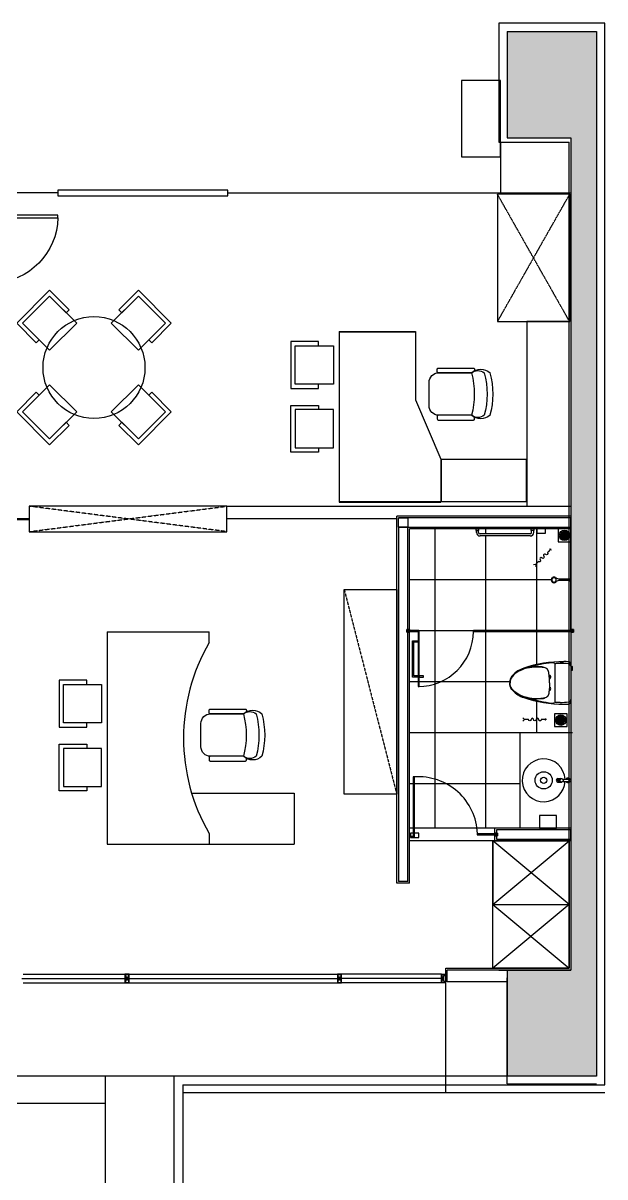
# Model space of a CAD drawing. Header units: millimetres. Extents: x 489570 to 664474, y -400689 to -233120.
# Drawn here: x 657624 to 664474, y -386557 to -372971 of the extents above; entities that cross this region are included whole.
import ezdxf
from ezdxf.lldxf.tags import DXFTag

# ---------------------------------------------------------------- set-up
doc = ezdxf.new("R2010")
doc.units = ezdxf.units.MM
doc.header["$LTSCALE"] = 10
doc.header["$MEASUREMENT"] = 0
doc.linetypes.add('HIDDEN', pattern=[0.375, 0.25, -0.125])
for name, color, linetype in [('03AFP', 2, 'Continuous'), ('06ADS', 6, 'Continuous'), ('07APP', 7, 'Continuous'), ('XREF BB LVL 3$0$X-WTC3-Level 3 segmented$0$ARCH', 7, 'Continuous'), ('XREF BB LVL 3$0$X-WTC3-Level 3 segmented$0$COL', 7, 'Continuous'), ('XREF BB LVL 3$0$X-WTC3-Level 3 segmented$0$DMS', 7, 'Continuous'), ('XREF BB LVL 3$0$X-WTC3-Level 3 segmented$0$DOOR', 2, 'Continuous'), ('XREF BB LVL 3$0$X-WTC3-Level 3 segmented$0$HAT', 251, 'Continuous'), ('XREF BB LVL 3$0$X-WTC3-Level 3 segmented$0$KACA', 7, 'Continuous'), ('XREF BB LVL 3$0$X-WTC3-Level 3 segmented$0$WAL', 7, 'Continuous'), ('XREF WTC3 FPPP MAY09 1$0$X-WTC3-Level 3 segmented$0$COL', 7, 'Continuous'), ('XREF WTC3 FPPP MAY09 1$0$X-WTC3-Level 3 segmented$0$GLAS', 2, 'Continuous'), ('XREF WTC3 FPPP MAY09 1$0$X-WTC3-Level 3 segmented$0$PAR-FUL', 2, 'Continuous'), ('XREF WTC3 FPPP MAY09 1$0$X-WTC3-Level 3 segmented$0$SAN', 8, 'Continuous'), ('XREF WTC3 FPPP MAY09 1$0$X-WTC3-Level 3 segmented$0$TILE', 8, 'Continuous'), ('XREF WTC3 FPPP MAY09 1$0$X-WTC3-Level 3 segmented$0$WAL', 7, 'Continuous')]:
    doc.layers.add(name, color=color, linetype=linetype)
doc.layers.add('XREF WTC3 FPPP MAY09 1$0$X-WTC3-Level 3 segmented$0$FITTING', color=7, linetype='Continuous', lineweight=15)
tags = doc.linetypes.add('XREF WTC3 FPPP MAY09 1$0$X-WTC3-Level 3 segmented$0$HIDDEN', pattern=[0.375, 0.25, -0.125]).pattern_tags.tags
tags[6:7] = [DXFTag(74, 4), DXFTag(75, 0), DXFTag(340, '0'), DXFTag(46, 1.0), DXFTag(50, 0.0), DXFTag(44, 0.0), DXFTag(45, 0.0)]
tags[4:5] = [DXFTag(74, 4), DXFTag(75, 0), DXFTag(340, '0'), DXFTag(46, 1.0), DXFTag(50, 0.0), DXFTag(44, 0.0), DXFTag(45, 0.0)]

# ---------------------------------------------------------------- blocks, each defined once
blk = doc.blocks.new('XREF WTC3 FPPP MAY09 1$0$X-WTC3-Level 3 segmented$0$AI9-BLK2')
at = {"layer": 'XREF WTC3 FPPP MAY09 1$0$X-WTC3-Level 3 segmented$0$FITTING', "color": 7}
blk.add_circle((0, 0), 0.0353, dxfattribs=at)
blk = doc.blocks.new('XREF WTC3 FPPP MAY09 1$0$X-WTC3-Level 3 segmented$0$AI9-BLK1')
at = {"layer": 'XREF WTC3 FPPP MAY09 1$0$X-WTC3-Level 3 segmented$0$FITTING', "color": 7}
blk.add_circle((0, 0), 0.0353, dxfattribs=at)
blk = doc.blocks.new('XREF WTC3 FPPP MAY09 1$0$X-WTC3-Level 3 segmented$0$T.ATAS')
for p, q in [((-191, -219), (-191, 219)), ((-65, 230), (-18, 230)), ((73, 137), (74, 138)), ((73, 136), (73, 137)), ((73, 135), (73, 136)), ((74, 140), (75, 141)), ((74, 139), (74, 140)), ((74, 138), (74, 139)), ((74, 138), (74, 138)), ((75, 142), (76, 143)), ((75, 141), (75, 142)), ((75, 142), (75, 142)), ((76, 145), (77, 146)), ((76, 144), (76, 145)), ((76, 143), (76, 144)), ((77, 147), (78, 148)), ((77, 146), (77, 147)), ((77, 147), (77, 147)), ((78, 149), (79, 150)), ((78, 148), (78, 149)), ((79, 151), (80, 152)), ((79, 150), (79, 151)), ((80, 153), (81, 154)), ((80, 152), (80, 153)), ((81, 154), (82, 155)), ((82, 156), (83, 157)), ((82, 155), (82, 156)), ((83, 157), (84, 158)), ((84, 158), (85, 159)), ((85, 159), (86, 160)), ((85, 159), (85, 159)), ((86, 160), (87, 161)), ((87, 161), (88, 162)), ((88, 162), (89, 163)), ((89, 163), (90, 164)), ((90, 164), (91, 165)), ((91, 165), (92, 166)), ((92, 166), (93, 166)), ((93, 166), (94, 167)), ((94, 167), (95, 168)), ((95, 168), (96, 169)), ((96, 169), (97, 170)), ((97, 170), (99, 171)), ((99, 171), (100, 171)), ((100, 171), (102, 172)), ((102, 173), (115, 178)), ((102, 172), (102, 173)), ((111, 176), (113, 178)), ((113, 178), (123, 183)), ((115, 178), (130, 181)), ((123, 183), (134, 186)), ((130, 181), (146, 183)), ((134, 186), (146, 188)), ((146, 188), (158, 189)), ((146, 183), (163, 185)), ((158, 189), (207, 191)), ((163, 185), (181, 186)), ((181, 186), (201, 187)), ((201, 187), (222, 187)), ((207, 191), (252, 190)), ((222, 187), (244, 186)), ((244, 186), (269, 183)), ((252, 190), (292, 184)), ((269, 183), (296, 179)), ((292, 184), (329, 176)), ((296, 179), (325, 173)), ((325, 173), (358, 164)), ((329, 176), (363, 167)), ((358, 164), (392, 151)), ((363, 167), (393, 155)), ((392, 151), (422, 137)), ((393, 155), (421, 143)), ((421, 143), (446, 129)), ((422, 137), (447, 122)), ((60, 0), (61, 24)), ((60, 0), (61, -24)), ((61, 24), (62, 51)), ((62, 51), (65, 80)), ((65, 83), (65, 84)), ((65, 84), (65, 84)), ((65, 82), (65, 83)), ((65, 80), (65, 82)), ((66, 89), (67, 96)), ((66, 85), (66, 89)), ((67, 96), (68, 101)), ((68, 106), (69, 110)), ((68, 101), (68, 106)), ((69, 114), (70, 118)), ((69, 110), (69, 114)), ((70, 123), (71, 124)), ((70, 121), (70, 123)), ((70, 120), (70, 121)), ((70, 118), (70, 120)), ((71, 129), (72, 130)), ((71, 128), (71, 129)), ((71, 129), (71, 129)), ((71, 127), (71, 128)), ((71, 126), (71, 127)), ((71, 125), (71, 126)), ((71, 124), (71, 125)), ((71, 124), (71, 124)), ((72, 133), (73, 134)), ((72, 132), (72, 133)), ((72, 133), (72, 133)), ((72, 131), (72, 132)), ((72, 130), (72, 131)), ((72, 131), (72, 131)), ((72, 130), (72, 130)), ((73, 134), (73, 135)), ((73, 135), (73, 135)), ((446, 129), (468, 113)), ((447, 122), (469, 106)), ((468, 113), (487, 97)), ((469, 106), (487, 90)), ((487, 97), (503, 79)), ((487, 90), (502, 73)), ((502, 73), (513, 55)), ((503, 79), (516, 59)), ((513, 55), (520, 37)), ((516, 59), (524, 39)), ((520, 37), (525, 19)), ((524, 39), (529, 19)), ((525, 19), (526, 0)), ((525, -19), (526, 0)), ((529, 19), (530, 0)), ((529, -19), (530, 0)), ((61, -24), (62, -51)), ((62, -51), (65, -80)), ((65, -80), (65, -82)), ((65, -82), (65, -83)), ((65, -83), (65, -84)), ((65, -84), (65, -84)), ((66, -85), (66, -89)), ((66, -89), (67, -96)), ((67, -96), (68, -101)), ((68, -101), (68, -106)), ((68, -106), (69, -110)), ((69, -110), (69, -114)), ((69, -114), (70, -118)), ((70, -118), (70, -120)), ((70, -120), (70, -121)), ((70, -121), (70, -123)), ((70, -123), (71, -124)), ((71, -124), (71, -125)), ((71, -124), (71, -124)), ((71, -125), (71, -126)), ((71, -126), (71, -127)), ((71, -127), (71, -128)), ((71, -128), (71, -129)), ((71, -129), (71, -129)), ((71, -129), (72, -130)), ((72, -130), (72, -130)), ((72, -130), (72, -131)), ((72, -131), (72, -131)), ((72, -131), (72, -132)), ((72, -132), (72, -133)), ((72, -133), (72, -133)), ((72, -133), (73, -134)), ((73, -134), (73, -135)), ((73, -135), (73, -135)), ((73, -135), (73, -136)), ((421, -143), (446, -129)), ((422, -137), (447, -122)), ((446, -129), (468, -113)), ((447, -122), (469, -106)), ((468, -113), (487, -97)), ((469, -106), (487, -90)), ((487, -90), (502, -73)), ((487, -97), (503, -79)), ((502, -73), (513, -55)), ((503, -79), (516, -59)), ((513, -55), (520, -37)), ((516, -59), (524, -39)), ((520, -37), (525, -19)), ((524, -39), (529, -19)), ((-211, -148), (-209, -148)), ((-211, -149), (-211, -191)), ((-211, -149), (-211, -190)), ((-211, -192), (-209, -192)), ((-200, -157), (-200, -183)), ((-200, -160), (-191, -160)), ((-200, -180), (-191, -180)), ((-81, -232), (-103, -232)), ((-81, -235), (-100, -235)), ((-81, -232), (-59, -232)), ((-81, -235), (-62, -235)), ((-65, -230), (-18, -230)), ((73, -136), (73, -137)), ((73, -137), (74, -138)), ((74, -138), (74, -138)), ((74, -138), (74, -139)), ((74, -139), (74, -140)), ((74, -140), (75, -141)), ((75, -141), (75, -142)), ((75, -142), (75, -142)), ((75, -142), (76, -143)), ((76, -143), (76, -144)), ((76, -144), (76, -145)), ((76, -145), (77, -146)), ((77, -146), (77, -147)), ((77, -147), (77, -147)), ((77, -147), (78, -148)), ((78, -148), (78, -149)), ((78, -149), (79, -150)), ((79, -150), (79, -151)), ((79, -151), (80, -152)), ((80, -152), (80, -153)), ((80, -153), (81, -154)), ((81, -154), (82, -155)), ((82, -155), (82, -156)), ((82, -156), (83, -157)), ((83, -157), (84, -158)), ((84, -158), (85, -159)), ((85, -159), (86, -160)), ((85, -159), (85, -159)), ((86, -160), (87, -161)), ((87, -161), (88, -162)), ((88, -162), (89, -163)), ((89, -163), (90, -164)), ((90, -164), (91, -165)), ((91, -165), (92, -166)), ((92, -166), (93, -166)), ((93, -166), (94, -167)), ((94, -167), (95, -168)), ((95, -168), (96, -169)), ((96, -169), (97, -170)), ((97, -170), (99, -171)), ((99, -171), (100, -171)), ((100, -171), (102, -172)), ((102, -172), (102, -173)), ((102, -173), (115, -178)), ((111, -176), (113, -178)), ((113, -178), (123, -183)), ((115, -178), (130, -181)), ((123, -183), (134, -186)), ((130, -181), (146, -183)), ((134, -186), (146, -188)), ((146, -183), (163, -185)), ((146, -188), (158, -189)), ((158, -189), (207, -192)), ((163, -185), (181, -186)), ((181, -186), (201, -187)), ((201, -187), (222, -187)), ((207, -192), (252, -190)), ((222, -187), (244, -186)), ((244, -186), (269, -183)), ((252, -190), (292, -184)), ((269, -183), (296, -179)), ((292, -184), (329, -176)), ((296, -179), (325, -173)), ((325, -173), (358, -164)), ((329, -176), (363, -167)), ((358, -164), (392, -151)), ((363, -167), (393, -155)), ((392, -151), (422, -137)), ((393, -155), (421, -143))]:
    blk.add_line(p, q)
for points in [[(-163, 249), (-179, 248), (-191, 234), (-191, 219)], [(-164, 225), (-179, 224), (-191, 211), (-191, 195)], [(-65, 230), (-98, 230), (-131, 228), (-164, 225)], [(-108, 250), (-126, 250), (-144, 250), (-163, 249)], [(363, 174), (211, 224), (52, 250), (-108, 250)], [(-2, 214), (-2, 223), (-10, 230), (-18, 230)], [(30, 238), (18, 239), (7, 236), (-3, 230)], [(0, 0), (0, 71), (-1, 143), (-2, 214)], [(301, 182), (213, 210), (122, 228), (30, 238)], [(494, 89), (458, 128), (413, 158), (363, 174)], [(-2, -214), (-1, -143), (0, -71), (0, 0)], [(66, 92), (55, 91), (46, 82), (46, 70)], [(46, 70), (46, 60), (53, 52), (62, 49)], [(494, -89), (541, -39), (541, 39), (494, 89)], [(363, -174), (413, -158), (458, -128), (494, -89)], [(-200, -157), (-200, -152), (-204, -148), (-209, -148)], [(-209, -192), (-204, -192), (-200, -188), (-200, -183)], [(-191, -195), (-191, -211), (-179, -224), (-164, -225)], [(-191, -219), (-191, -234), (-179, -248), (-163, -249)], [(-164, -225), (-131, -228), (-98, -230), (-65, -230)], [(-163, -249), (-144, -250), (-126, -250), (-108, -250)], [(-108, -250), (52, -250), (211, -224), (363, -174)], [(-103, -232), (-103, -234), (-102, -235), (-100, -235)], [(-101, -235), (-88, -239), (-74, -239), (-61, -235)], [(-62, -235), (-60, -235), (-59, -234), (-59, -232)], [(-18, -230), (-10, -230), (-2, -223), (-2, -214)], [(-3, -230), (7, -236), (18, -239), (30, -238)], [(30, -238), (122, -228), (213, -210), (301, -182)]]:
    blk.add_open_spline(points, degree=3)
for points in [[(65, 75), (62, 78), (57, 78), (54, 76), (53, 74), (52, 72), (52, 70)], [(52, 70), (52, 66), (55, 63), (59, 63), (61, 63), (62, 64), (64, 65)], [(62, -49), (51, -52), (44, -64), (47, -76), (49, -85), (57, -91), (66, -92)], [(64, -65), (60, -62), (56, -63), (53, -66), (52, -67), (52, -69), (52, -70)], [(52, -70), (52, -74), (55, -78), (59, -78), (61, -78), (63, -77), (65, -75)]]:
    blk.add_open_spline(points, degree=3, knots=[0, 0, 0, 0, 1, 1, 1, 2, 2, 2, 2])
at = {"xscale": 10, "yscale": 10, "zscale": 10}
for name, p in [('XREF WTC3 FPPP MAY09 1$0$X-WTC3-Level 3 segmented$0$AI9-BLK1', (526, 0)), ('XREF WTC3 FPPP MAY09 1$0$X-WTC3-Level 3 segmented$0$AI9-BLK2', (530, 0))]:
    blk.add_blockref(name, p, dxfattribs=at)
blk = doc.blocks.new('XREF WTC3 FPPP MAY09 1$0$X-WTC3-Level 3 segmented$0$10SHWP01')
for p, q in [((-8, 142), (-24, 187)), ((-8, 8), (-8, 142)), ((8, 142), (24, 187)), ((8, 8), (8, 142)), ((-17, 8), (17, 8)), ((-17, 0), (-17, 8)), ((-17, 0), (17, 0)), ((17, 0), (17, 8))]:
    blk.add_line(p, q)
for points in [[(19, 174, 0.052532), (26, 178, 0.104957), (34, 188, 0.120011), (37, 199, 0.120011), (34, 210, 0.104957), (26, 220, 0.088923), (14, 226, 0.080167), (0, 229, 0.080167), (-14, 226, 0.088923), (-26, 220, 0.104957), (-34, 210, 0.120011), (-37, 199, 0.120011)], [(-37, 199, 0.120011), (-34, 188, 0.104957), (-26, 178, 0.052532), (-19, 174, 0.080167)]]:
    blk.add_lwpolyline(points, format="xyb")
blk.add_lwpolyline([(-29, 199, 0.120011), (-28, 192, 0.104957), (-21, 184, 0.088923), (-12, 179, 0.080167), (0, 177, 0.080167), (12, 179, 0.088923), (21, 184, 0.104957), (28, 192, 0.120011), (29, 199, 0.120011), (28, 207, 0.104957), (21, 214, 0.088923), (12, 219, 0.080167), (0, 221, 0.080167), (-12, 219, 0.088923), (-21, 214, 0.104957), (-28, 207, 0.120011)], format="xyb", close=True)
blk.add_arc((0, 142), 7.5, 180, 360)
blk = doc.blocks.new('XREF WTC3 FPPP MAY09 1$0$X-WTC3-Level 3 segmented$0$GRAB BAR')
for p, q in [((-33, 16.5), (-33, 0)), ((-33, 0), (0, 0)), ((-30, 19.5), (-3, 19.5)), ((-29, 40.5), (-29, 19.5)), ((-4, 40.5), (-4, 19.5)), ((0, 16.5), (0, 0)), ((13.5, 82.5), (603.5, 82.5)), ((13.5, 57.5), (603.5, 57.5)), ((617, 16.5), (617, 0)), ((650, 0), (617, 0)), ((647, 19.5), (620, 19.5)), ((621, 40.5), (621, 19.5)), ((646, 40.5), (646, 19.5)), ((650, 16.5), (650, 0))]:
    blk.add_line(p, q)
for centre, radius, start, end in [((-30, 16.5), 3, 90, 180), ((13.5, 40), 42.5, 90, 180), ((13.5, 40), 17.5, 90, 180), ((-3, 16.5), 3, 0, 90), ((603.5, 40), 42.5, 0, 90), ((603.5, 40), 17.5, 0, 90), ((620, 16.5), 3, 90, 180), ((647, 16.5), 3, 0, 90)]:
    blk.add_arc(centre, radius, start, end)
blk = doc.blocks.new('XREF WTC3 FPPP MAY09 1$0$X-WTC3-Level 3 segmented$0$FD')
for p, q in [((-0.052, 0.005), (0.052, 0.005)), ((-0.049, 0.015), (0.049, 0.015)), ((-0.045, 0.025), (0.045, 0.025)), ((-0.038, 0.035), (0.038, 0.035)), ((-0.025, 0.045), (0.025, 0.045)), ((-0.052, -0.005), (0.052, -0.005)), ((-0.049, -0.015), (0.049, -0.015)), ((-0.045, -0.025), (0.045, -0.025)), ((-0.038, -0.035), (0.038, -0.035)), ((-0.025, -0.045), (0.025, -0.045))]:
    blk.add_line(p, q)
blk.add_lwpolyline([(-0.075, -0.075), (0.075, -0.075), (0.075, 0.075), (-0.075, 0.075)], close=True)
blk.add_circle((0, 0), 0.0616)
for start, end in [(163.112, 174.4431), (137.3251, 151.0419), (60.6342, 119.3658), (28.9581, 42.6749), (5.5569, 16.888), (185.5569, 196.888), (208.9581, 222.6749), (240.6342, 299.3658), (317.3251, 331.0419), (343.112, 354.4431)]:
    blk.add_arc((0, 0), 0.0516, start, end)
blk = doc.blocks.new('XREF WTC3 FPPP MAY09 1$0$X-WTC3-Level 3 segmented$0$DIM_ARROW')
blk.add_line((0, 0), (-2.02, 0))
at = {"color": 0, "linetype": 'ByBlock', "const_width": 0.225}
blk.add_lwpolyline([(-0.75, -0.75), (0, 0), (-0.75, 0.75)], dxfattribs=at)
blk = doc.blocks.new('XREF WTC3 FPPP MAY09 1$0$X-WTC3-Level 3 segmented$0$PANAH')
at = {"linetype": 'XREF WTC3 FPPP MAY09 1$0$X-WTC3-Level 3 segmented$0$HIDDEN'}
blk.add_lwpolyline([(0, 0), (41, 18, -1), (69, 29, 1), (97, 41, -1), (124, 53, 1), (152, 65, -1), (179, 76), (221, 94)], format="xyb", dxfattribs=at)
blk.add_lwpolyline([(248, 84), (221, 94), (233, 120)], dxfattribs=at)
at = {"linetype": 'XREF WTC3 FPPP MAY09 1$0$X-WTC3-Level 3 segmented$0$HIDDEN', "xscale": 22.49999999885754, "yscale": 22.49999999885754, "zscale": 22.49999999885754, "rotation": 203.0540529649264}
blk.add_blockref('XREF WTC3 FPPP MAY09 1$0$X-WTC3-Level 3 segmented$0$DIM_ARROW', (-14, -6), dxfattribs=at)
blk = doc.blocks.new('XREF WTC3 FPPP MAY09 1$0$X-WTC3-Level 3 segmented$0$T.ATAS WS')
for p, q in [((-13, 228), (-13, 287)), ((13, 228), (13, 287)), ((-21, 167), (-21, 213)), ((-5, 168), (-5, 190)), ((5, 168), (5, 190)), ((21, 167), (21, 213))]:
    blk.add_line(p, q)
for radius in [101, 37.4]:
    blk.add_circle((0, 0), radius)
for centre, major_axis, ratio in [((0, 213), (21.2, 0), 0.887668), ((0, 168), (5.05, 0), 0.422395)]:
    blk.add_ellipse(centre, major_axis=major_axis, ratio=ratio)
for points, knots in [([(13, 263), (26, 270), (31, 286), (24, 299), (17, 313), (1, 318), (-13, 311), (-26, 304), (-31, 288), (-24, 274), (-22, 269), (-18, 265), (-13, 263)], [0, 0, 0, 0, 1, 1, 1, 2, 2, 2, 3, 3, 3, 4, 4, 4, 4]), ([(13, 287), (13, 294), (7, 299), (0, 299), (-7, 299), (-13, 294), (-13, 287)], [0, 0, 0, 0, 1, 1, 1, 2, 2, 2, 2]), ([(-12, 251), (-151, 244), (-259, 126), (-252, -13), (-245, -152), (-127, -260), (12, -253), (151, -246), (259, -128), (252, 11), (246, 141), (142, 245), (12, 251)], [0, 0, 0, 0, 1, 1, 1, 2, 2, 2, 3, 3, 3, 4, 4, 4, 4]), ([(-21, 167), (-21, 157), (-12, 148), (0, 148), (12, 148), (21, 157), (21, 167)], [0, 0, 0, 0, 1, 1, 1, 2, 2, 2, 2]), ([(5, 190), (5, 191), (3, 192), (0, 192), (-3, 192), (-5, 191), (-5, 190)], [0, 0, 0, 0, 1, 1, 1, 2, 2, 2, 2])]:
    blk.add_open_spline(points, degree=3, knots=knots)
for points in [[(-21, 198), (-21, 189), (-15, 181), (-5, 179)], [(-21, 197), (-21, 188), (-15, 181), (-5, 178)], [(5, 179), (15, 181), (21, 189), (21, 198)], [(5, 178), (15, 181), (21, 188), (21, 197)]]:
    blk.add_open_spline(points, degree=3)
blk = doc.blocks.new('XREF WTC3 FPPP MAY09 1$0$kursi')
at = {"layer": '03AFP', "linetype": 'ByBlock'}
for points in [[(200, -400), (200, -90, 0.414214), (110, 0), (-110, 0, 0.414214), (-200, -90), (-200, -400)], [(-200, -400), (-200, -87, 0.414214), (-210, -77), (-235, -77, 0.414214), (-245, -87), (-245, -418, 0.414214), (-235, -428), (-219, -428)], [(200, -400), (200, -87, -0.414214), (210, -77), (235, -77, -0.414214), (245, -87), (245, -418, -0.414214), (235, -428), (219, -428)]]:
    blk.add_lwpolyline(points, format="xyb", dxfattribs=at)
for centre, radius, start, end in [((-105, -487), 129, 137.6669, 222.3331), ((-125, -460), 96, 141.5436, 218.4564), ((0, 340), 766, 254.8715, 285.1285), ((105, -487), 129, 317.6669, 42.3331), ((125, -460), 96, 321.5436, 38.4564), ((0, 220), 766, 254.8715, 285.1285), ((0, 166), 766, 254.8715, 285.1285)]:
    blk.add_arc(centre, radius, start, end, dxfattribs=at)
blk = doc.blocks.new('XREF WTC3 FPPP MAY09 1$0$exe')
at = {"layer": '03AFP'}
for p, q in [((-2005, 2210), (5, 2210)), ((-2005, 2210), (-2005, 1310)), ((-2000, 2210), (-2000, 1310)), ((0, 2210), (0, 0)), ((5, 2210), (5, 1010)), ((-2005, 1310), (-1200, 1310)), ((-2005, 1310), (-1200, 1310)), ((-1200, 1310), (-500, 1010)), ((-500, 1010), (-500, 0)), ((-500, 1010), (5, 1010)), ((-500, 1010), (5, 1010)), ((0, 1005), (-500, 1005)), ((0, 5), (-500, 5)), ((-500, 0), (0, 0)), ((-500, 0), (0, 0))]:
    blk.add_line(p, q, dxfattribs=at)
for points in [[(-1384, 2726), (-1834, 2726), (-1834, 2276), (-1384, 2276), (-1384, 2726), (-1834, 2726), (-1834, 2451), (-1884, 2451), (-1884, 2776), (-1334, 2776), (-1334, 2451), (-1384, 2451), (-1384, 2726)], [(-1083, 2726), (-633, 2726), (-633, 2276), (-1083, 2276), (-1083, 2726), (-633, 2726), (-633, 2451), (-583, 2451), (-583, 2776), (-1133, 2776), (-1133, 2451), (-1083, 2451), (-1083, 2726)]]:
    blk.add_lwpolyline(points, close=True, dxfattribs=at)
at = {"layer": '03AFP', "xscale": 1.249996469973075, "yscale": 1.249996469973075, "zscale": 1.249996469973075}
blk.add_blockref('XREF WTC3 FPPP MAY09 1$0$kursi', (-1267, 1150), dxfattribs=at)
blk = doc.blocks.new('XREF WTC3 FPPP MAY09 1$0$1200-4')
at = {"layer": '03AFP'}
for points in [[(-840, 522), (-522, 840), (-203, 522), (-522, 203), (-840, 522), (-522, 840), (-327, 645), (-292, 681), (-522, 910), (-910, 522), (-681, 292), (-645, 327), (-840, 522)], [(840, 522), (522, 840), (203, 522), (522, 203), (840, 522), (522, 840), (327, 645), (292, 681), (522, 910), (910, 522), (681, 292), (645, 327), (840, 522)], [(-840, -522), (-522, -840), (-203, -522), (-522, -203), (-840, -522), (-522, -840), (-327, -645), (-292, -681), (-522, -910), (-910, -522), (-681, -292), (-645, -327), (-840, -522)], [(840, -522), (522, -840), (203, -522), (522, -203), (840, -522), (522, -840), (327, -645), (292, -681), (522, -910), (910, -522), (681, -292), (645, -327), (840, -522)]]:
    blk.add_lwpolyline(points, close=True, dxfattribs=at)
blk.add_circle((0, 0), 600, dxfattribs=at)
blk = doc.blocks.new('XREF WTC3 FPPP MAY09 1$0$X-WTC3-Level 3 segmented$0$P800')
for p, q in [((-15, 900), (79, 900)), ((-15, 850), (-15, 900)), ((79, 900), (-15, 900)), ((79, 850), (-15, 850)), ((79, 900), (79, 850)), ((-15, 0), (-15, 50)), ((-15, 50), (79, 50)), ((79, 0), (-15, 0)), ((79, 80), (832, 80)), ((79, 50), (79, 80)), ((832, 50), (79, 50)), ((79, 50), (79, 0)), ((832, 80), (832, 50))]:
    blk.add_line(p, q)
blk.add_arc((43, 62), 789, 1.3099, 87.4111)
blk = doc.blocks.new('XREF BB LVL 3$0$X-WTC3-Level 3 segmented$0$SH1')
at = {"layer": 'XREF BB LVL 3$0$X-WTC3-Level 3 segmented$0$HAT'}
blk.add_hatch(color=256, dxfattribs=at).paths.add_polyline_path([(12300, -1049.5), (12300, 0), (0, 0), (0, -1050), (1250, -1050), (1250, -300.5), (1250.5, -300), (11049.5, -300), (11050, -300.5), (11050, -1050), (12299.5, -1050)])
at = {"layer": 'XREF BB LVL 3$0$X-WTC3-Level 3 segmented$0$COL'}
for p, q in [((12300, 0), (0, 0)), ((0, 0), (0, -1050)), ((12300, -1049.5), (12300, 0)), ((1250.5, -300), (1250, -300.5)), ((1250, -300.5), (1250, -1050)), ((11049.5, -300), (1250.5, -300)), ((11049.5, -300), (11050, -300.5)), ((11050, -1050), (11050, -300.5)), ((1250, -1050), (0, -1050)), ((12299.5, -1050), (11050, -1050)), ((12300, -1049.5), (12299.5, -1050))]:
    blk.add_line(p, q, dxfattribs=at)
blk = doc.blocks.new('XREF BB LVL 3$0$X-WTC3-Level 3 segmented$0$STRU')
at = {"layer": 'XREF BB LVL 3$0$X-WTC3-Level 3 segmented$0$COL', "xscale": -1, "rotation": 180}
blk.add_blockref('XREF BB LVL 3$0$X-WTC3-Level 3 segmented$0$SH1', (-22400, -32400), dxfattribs=at)
blk = doc.blocks.new('XREF BB LVL 3$0$X-WTC3-Level 3 segmented$0$fra2')
for points in [[(0.43, 0), (0, 0), (0, 0.5), (0.43, 0.5)], [(0.43, 0.5), (0.43, 0.46), (0.36, 0.41), (0.36, 0.35), (0.64, 0.35), (0.64, 0.41), (0.57, 0.46), (0.57, 0.5), (1, 0.5), (1, 0), (0.57, 0), (0.57, 0.04), (0.64, 0.09), (0.64, 0.15), (0.36, 0.15), (0.36, 0.09), (0.43, 0.04), (0.43, 0)]]:
    blk.add_lwpolyline(points)
blk.add_lwpolyline([(0.69, 0.3), (0.69, 0.45), (0.95, 0.45), (0.95, 0.05), (0.69, 0.05), (0.69, 0.2), (0.31, 0.2), (0.31, 0.05), (0.05, 0.05), (0.05, 0.45), (0.31, 0.45), (0.31, 0.3)], close=True)
blk = doc.blocks.new('XREF BB LVL 3$0$X-WTC3-Level 3 segmented$0$Fra3')
for points in [[(0.43, 0.5), (0.43, 0.46), (0.36, 0.41), (0.36, 0.35), (0.64, 0.35), (0.64, 0.41), (0.57, 0.46), (0.57, 0.5), (1, 0.5), (1, 0), (0.19, 0), (0, 0), (0, 0.5), (0.43, 0.5)], [(0.81, 0.14), (0.86, 0.14), (0.86, 0.05), (0.95, 0.05), (0.95, 0.45), (0.69, 0.45), (0.69, 0.3), (0.31, 0.3), (0.31, 0.45), (0.05, 0.45), (0.05, 0.05), (0.14, 0.05), (0.14, 0.14), (0.19, 0.14)], [(0.81, 0), (0.81, 0.25), (0.19, 0.25), (0.19, 0)]]:
    blk.add_lwpolyline(points)

msp = doc.modelspace()

# ---------------------------------------------------------------- linework, layer by layer
at = {"color": 1, "linetype": 'HIDDEN'}
for p, q in [((663209, -376486.5), (664059, -374986.5)), ((664059, -376486.5), (663209, -374986.5)), ((661404.9, -379642.1), (662023.7, -382051.3))]:
    msp.add_line(p, q, dxfattribs=at)
at = {"layer": '03AFP'}
for p, q in [((658614.4, -380140), (658614.4, -382640)), ((658614.4, -380140), (659814.4, -380140)), ((659814.4, -380266.2), (659814.4, -380140)), ((659609.1, -382040), (660814.4, -382040)), ((660814.4, -382040), (660814.4, -382640)), ((659814.4, -382513.7), (659814.4, -382640)), ((658614.4, -382640), (659814.4, -382640)), ((659814.4, -382640), (660814.4, -382640))]:
    msp.add_line(p, q, dxfattribs=at)
at = {"layer": '03AFP', "color": 8}
msp.add_line((663153.6, -383349.8), (664053.6, -383349.8), dxfattribs=at)
msp.add_line((663153.6, -383349.8), (664053.6, -383349.8), dxfattribs=at)
at = {"layer": '03AFP'}
for points in [[(663243.8, -374546.7), (663243.8, -373647.2), (662783.8, -373647.2), (662783.8, -374546.7)], [(664059, -376486.5), (664059, -374986.5), (663209, -374986.5), (663209, -376486.5)], [(663553.9, -376486.5), (663553.9, -378659.3), (664053.9, -378659.3), (664053.9, -376486.5)], [(661404.9, -379642.1), (662023.7, -379642.1), (662023.7, -382051.3), (661404.9, -382051.3)], [(658098.2, -381209.4), (658098.2, -380759.4), (658548.2, -380759.4), (658548.2, -381209.4), (658098.2, -381209.4), (658098.2, -380759.4), (658373.2, -380759.4), (658373.2, -380709.4), (658048.2, -380709.4), (658048.2, -381259.4), (658373.2, -381259.4), (658373.2, -381209.4), (658098.2, -381209.4)], [(658098.2, -381510.5), (658098.2, -381960.5), (658548.2, -381960.5), (658548.2, -381510.5), (658098.2, -381510.5), (658098.2, -381960.5), (658373.2, -381960.5), (658373.2, -382010.5), (658048.2, -382010.5), (658048.2, -381460.5), (658373.2, -381460.5), (658373.2, -381510.5), (658098.2, -381510.5)], [(663153.6, -382599.8), (664053.6, -382599.8), (664053.6, -384099.8), (663153.6, -384099.8)]]:
    msp.add_lwpolyline(points, close=True, dxfattribs=at)
at = {"layer": '03AFP', "color": 8}
for points in [[(664053.6, -383349.8), (663153.6, -382599.8), (663153.6, -383349.8), (664053.6, -382599.8)], [(664053.6, -383349.8), (663153.6, -384099.8), (663153.6, -383349.8), (664053.6, -384099.8)]]:
    msp.add_lwpolyline(points, dxfattribs=at)
at = {"layer": '03AFP'}
msp.add_arc((661758.2, -381390), 2245.3, 149.967, 210.033, dxfattribs=at)
at = {"layer": '06ADS'}
for p, q in [((658034.1, -374971.3), (657234.1, -374971.3)), ((660034.1, -374971.3), (664073.9, -374971.5))]:
    msp.add_line(p, q, dxfattribs=at)
for points in [[(657696.4, -378809.3), (655696.4, -378809.3)], [(657696.4, -378821.3), (655696.4, -378821.3)]]:
    msp.add_lwpolyline(points, dxfattribs=at)
at = {"layer": '07APP'}
for p, q in [((663243.8, -374371.3), (663243.8, -374971.5)), ((660034.1, -375003.3), (660034.1, -374939.3))]:
    msp.add_line(p, q, dxfattribs=at)
for points in [[(660034.1, -374939.3), (658034.1, -374939.3), (658034.1, -375003.3), (660034.1, -375003.3)], [(662023.7, -378809.3), (660023.7, -378809.3)]]:
    msp.add_lwpolyline(points, dxfattribs=at)
at = {"layer": 'XREF BB LVL 3$0$X-WTC3-Level 3 segmented$0$ARCH'}
for p, q in [((662598.7, -384190.3), (662598.7, -385561.3)), ((662599.3, -384099.8), (664053.6, -384099.8)), ((663224.6, -384120.8), (664074.1, -384120.8)), ((663323.9, -385460.8), (663323.9, -384211.3)), ((659503.9, -385561.3), (664473.9, -385561.3)), ((663324.4, -385461.3), (663323.9, -385460.8)), ((663324.4, -385461.3), (664373.9, -385461.3))]:
    msp.add_line(p, q, dxfattribs=at)
at = {"layer": 'XREF BB LVL 3$0$X-WTC3-Level 3 segmented$0$DOOR'}
for p, q in [((657624.4, -384170.8), (658824.4, -384170.8)), ((658874.4, -384170.8), (661324.4, -384170.8)), ((662548.7, -384170.8), (661374.4, -384170.8)), ((657624.4, -384270.8), (658824.4, -384270.8)), ((658874.4, -384270.8), (661324.4, -384270.8)), ((662548.7, -384270.8), (661374.4, -384270.8))]:
    msp.add_line(p, q, dxfattribs=at)
at = {"layer": 'XREF BB LVL 3$0$X-WTC3-Level 3 segmented$0$DOOR', "color": 4}
for p, q in [((657609.9, -384220.8), (658838.9, -384220.8)), ((658859.9, -384220.8), (661338.9, -384220.8)), ((662563.2, -384220.8), (661359.9, -384220.8))]:
    msp.add_line(p, q, dxfattribs=at)
at = {"layer": 'XREF BB LVL 3$0$X-WTC3-Level 3 segmented$0$HAT'}
for p, q in [((663323.7, -384120.8), (662618.7, -384120.8)), ((663331.7, -384120.8), (662618.7, -384120.8)), ((662618.7, -384260.8), (662618.7, -384120.8)), ((662618.7, -384260.8), (662618.7, -384120.8)), ((663323.7, -384260.8), (662618.7, -384260.8)), ((663323.7, -384260.8), (662618.7, -384260.8)), ((663324.3, -384260.8), (662619.3, -384260.8)), ((659403.9, -385370.8), (658593.9, -385370.8)), ((663323.7, -385370.8), (659403.9, -385370.8)), ((659403.9, -390441.8), (659403.9, -385370.8))]:
    msp.add_line(p, q, dxfattribs=at)
at = {"layer": 'XREF BB LVL 3$0$X-WTC3-Level 3 segmented$0$KACA'}
msp.add_line((662598.7, -384099.8), (662598.7, -384170.8), dxfattribs=at)
at = {"layer": 'XREF BB LVL 3$0$X-WTC3-Level 3 segmented$0$WAL'}
for p, q in [((664053.6, -384099.8), (664054.1, -374371.4)), ((664054, -380111), (664053.8, -378907.3)), ((664054, -380111), (664053.8, -378907.3)), ((662598.7, -384099.8), (662598.7, -384280.8)), ((662598.7, -384099.8), (662598.7, -384280.8)), ((662598.7, -384280.8), (662598.7, -385470.8)), ((659403.9, -385370.8), (653783.5, -385370.8)), ((658593.9, -390106.3), (658593.9, -385370.8)), ((659503.9, -385470.8), (659503.9, -390483.2)), ((658593.9, -385690.8), (654591.8, -385690.8))]:
    msp.add_line(p, q, dxfattribs=at)
msp.add_lwpolyline([(659503.9, -385470.8), (664473.9, -385470.8), (664473.9, -372970.7), (663223.9, -372971.3), (663223.9, -374371.3), (664054.1, -374371.4)], dxfattribs=at)
at = {"layer": 'XREF WTC3 FPPP MAY09 1$0$X-WTC3-Level 3 segmented$0$COL', "color": 1}
for p, q in [((663179.3, -382509.8), (663179.3, -382449.8)), ((662217.7, -382549.8), (662173.7, -382549.8)), ((663179.3, -382599.8), (663179.3, -382539.8)), ((663179.3, -382599.8), (663179.3, -382541.1))]:
    msp.add_line(p, q, dxfattribs=at)
for points in [[(662217.7, -382509.9), (662183.7, -382509.9), (662183.7, -382559.9), (662217.7, -382559.9)], [(662229.7, -382559.9), (662283.7, -382559.9), (662283.7, -382509.9), (662229.7, -382509.9)]]:
    msp.add_lwpolyline(points, dxfattribs=at)
at = {"layer": 'XREF WTC3 FPPP MAY09 1$0$X-WTC3-Level 3 segmented$0$GLAS', "color": 8}
for p, q in [((662155.7, -380112.3), (662143.7, -380142.3)), ((662155.7, -380142.3), (662143.7, -380112.3)), ((662155.7, -380124.3), (662281.5, -380124.3)), ((662155.7, -380127.3), (662281.5, -380127.3)), ((662155.7, -380130.3), (662281.5, -380130.3)), ((662278.5, -380783.3), (662278.5, -380133.3)), ((662281.5, -380783.3), (662281.5, -380133.3)), ((662284.5, -380783.3), (662284.5, -380133.3)), ((662925.6, -380124.3), (662979.7, -380124.3)), ((662925.6, -380127.3), (662979.7, -380127.3)), ((662925.6, -380130.3), (662979.7, -380130.3)), ((664091.7, -380130.3), (662970.7, -380130.3)), ((664091.7, -380127.3), (662973.7, -380127.3)), ((664091.7, -380124.3), (662976.7, -380124.3)), ((664091.7, -380142.3), (664103.7, -380112.3)), ((664091.7, -380112.3), (664103.7, -380142.3)), ((662220.7, -381847.3), (662220.7, -382559.9)), ((662223.7, -381847.3), (662223.7, -382559.9)), ((662226.7, -381847.3), (662226.7, -382559.9)), ((663197.3, -382521.8), (662970.8, -382521.8)), ((663197.3, -382524.8), (662970.8, -382524.8)), ((663197.3, -382527.8), (662970.8, -382527.8)), ((663197.3, -382539.8), (663209.3, -382509.8)), ((663197.3, -382509.8), (663209.3, -382539.8))]:
    msp.add_line(p, q, dxfattribs=at)
at = {"layer": 'XREF WTC3 FPPP MAY09 1$0$X-WTC3-Level 3 segmented$0$GLAS'}
for p, q in [((662281.5, -380121.3), (662281.5, -380133.3)), ((662925.6, -380121.3), (662925.6, -380133.3))]:
    msp.add_line(p, q, dxfattribs=at)
at = {"layer": 'XREF WTC3 FPPP MAY09 1$0$X-WTC3-Level 3 segmented$0$GLAS', "color": 3}
for points in [[(662143.7, -380142.3), (662143.7, -380112.3), (662173.7, -380112.3), (662173.7, -380111), (662142.4, -380111), (662142.4, -380143.6), (662173.7, -380143.6), (662173.7, -380142.3)], [(664103.7, -380112.3), (664103.7, -380142.3), (664073.7, -380142.3), (664073.7, -380143.6), (664105, -380143.6), (664105, -380111), (664073.7, -380111), (664073.7, -380112.3)], [(663209.3, -382509.8), (663209.3, -382539.8), (663179.3, -382539.8), (663179.3, -382541.1), (663210.6, -382541.1), (663210.6, -382508.5), (663179.3, -382508.5), (663179.3, -382509.8)]]:
    msp.add_lwpolyline(points, close=True, dxfattribs=at)
at = {"layer": 'XREF WTC3 FPPP MAY09 1$0$X-WTC3-Level 3 segmented$0$GLAS', "color": 8}
for points in [[(662143.7, -380112.3), (662143.7, -380142.3), (662155.7, -380142.3), (662155.7, -380112.3)], [(664103.7, -380142.3), (664103.7, -380112.3), (664091.7, -380112.3), (664091.7, -380142.3)], [(663209.3, -382539.8), (663209.3, -382509.8), (663197.3, -382509.8), (663197.3, -382539.8)]]:
    msp.add_lwpolyline(points, close=True, dxfattribs=at)
at = {"layer": 'XREF WTC3 FPPP MAY09 1$0$X-WTC3-Level 3 segmented$0$GLAS'}
for points in [[(662281.5, -380121.3), (662155.7, -380121.3), (662155.7, -380133.3), (662281.5, -380133.3)], [(662979.7, -380121.3), (662925.6, -380121.3)], [(662925.6, -380133.3), (662979.7, -380133.3)], [(662967.7, -380133.3), (664091.7, -380133.3), (664091.7, -380121.3), (662979.7, -380121.3)], [(662275.5, -380673.3), (662210.5, -380673.3), (662210.5, -380243.3), (662275.5, -380243.3)], [(662275.5, -380658.3), (662225.5, -380658.3), (662225.5, -380258.3), (662275.5, -380258.3)]]:
    msp.add_lwpolyline(points, dxfattribs=at)
for points in [[(662275.5, -380783.3), (662287.5, -380783.3), (662287.5, -380133.3), (662275.5, -380133.3)], [(662337.5, -380673.3), (662337.5, -380658.3), (662287.5, -380658.3), (662287.5, -380673.3)], [(662229.7, -381847.3), (662217.7, -381847.3), (662217.7, -382559.9), (662229.7, -382559.9)], [(663197.3, -382530.8), (663197.3, -382518.8), (662970.8, -382518.8), (662970.8, -382530.8)]]:
    msp.add_lwpolyline(points, close=True, dxfattribs=at)
at = {"layer": 'XREF WTC3 FPPP MAY09 1$0$X-WTC3-Level 3 segmented$0$GLAS', "color": 8}
for centre, start, end in [((662187.4, -380107.6), 198.86026, 251.13974), ((662187.4, -380146.9), 108.86026, 161.13974), ((664060, -380107.6), 288.86026, 341.13974), ((664060, -380146.9), 18.86026, 71.13974), ((663165.6, -382505.1), 288.86026, 341.13974), ((663165.6, -382544.5), 18.86026, 71.13974)]:
    msp.add_arc(centre, 14.4, start, end, dxfattribs=at)
at = {"layer": 'XREF WTC3 FPPP MAY09 1$0$X-WTC3-Level 3 segmented$0$GLAS', "color": 1}
for centre, radius, start, end in [((662275.5, -380133.3), 650, 270, 0), ((662278.7, -382541.3), 695.6, 2.25919, 94.03476)]:
    msp.add_arc(centre, radius, start, end, dxfattribs=at)
at = {"layer": 'XREF WTC3 FPPP MAY09 1$0$X-WTC3-Level 3 segmented$0$PAR-FUL', "color": 1, "linetype": 'HIDDEN'}
for p, q in [((660023.7, -378959.3), (657696.4, -378659.3)), ((657696.4, -378959.3), (660023.7, -378659.3))]:
    msp.add_line(p, q, dxfattribs=at)
at = {"layer": 'XREF WTC3 FPPP MAY09 1$0$X-WTC3-Level 3 segmented$0$PAR-FUL'}
msp.add_lwpolyline([(660023.7, -378959.3), (660023.7, -378659.3), (657696.4, -378659.3), (657696.4, -378959.3)], close=True, dxfattribs=at)
at = {"layer": 'XREF WTC3 FPPP MAY09 1$0$X-WTC3-Level 3 segmented$0$SAN', "linetype": 'XREF WTC3 FPPP MAY09 1$0$X-WTC3-Level 3 segmented$0$HIDDEN'}
msp.add_lwpolyline([(663673.7, -378927.3), (663673.7, -378977.3), (663773.7, -378977.3), (663773.7, -378927.3)], dxfattribs=at)
at = {"layer": 'XREF WTC3 FPPP MAY09 1$0$X-WTC3-Level 3 segmented$0$SAN'}
msp.add_lwpolyline([(663702.3, -382449.8), (663902.3, -382449.8), (663902.3, -382299.8), (663702.3, -382299.8)], close=True, dxfattribs=at)
at = {"layer": 'XREF WTC3 FPPP MAY09 1$0$X-WTC3-Level 3 segmented$0$TILE'}
for p, q in [((662173.7, -380112.3), (662173.7, -378927.3)), ((662473.7, -382449.8), (662473.7, -378927.3)), ((663073.7, -378984.8), (663073.7, -378927.3)), ((663073.7, -382449.8), (663073.7, -379009.8)), ((663673.7, -380523.7), (663673.7, -378927.3)), ((663845.2, -379527.3), (662173.7, -379527.3)), ((662281.5, -380127.3), (662173.7, -380127.3)), ((663473.7, -380127.3), (662173.7, -380127.3)), ((662967.7, -380127.3), (662925.6, -380127.3)), ((663353.3, -380727.3), (662173.7, -380727.3)), ((663673.7, -381324.3), (663673.7, -380955.9)), ((663473.7, -381327.3), (662173.7, -381327.3)), ((663473.7, -381927.3), (662173.7, -381927.3)), ((663179.3, -382449.8), (662173.7, -382449.8)), ((663179.3, -382599.8), (662173.7, -382599.8))]:
    msp.add_line(p, q, dxfattribs=at)
at = {"layer": 'XREF WTC3 FPPP MAY09 1$0$X-WTC3-Level 3 segmented$0$WAL'}
for p, q in [((660023.7, -378659.3), (664073.7, -378659.3)), ((662153.7, -378907.3), (662043.7, -378907.3)), ((662043.7, -378907.3), (662043.7, -383079.8)), ((662153.7, -380111), (662153.7, -378907.3)), ((664073.9, -380111), (664073.7, -378907.3)), ((664073.9, -380111), (664073.7, -378907.3)), ((662153.7, -383079.8), (662153.7, -380143.6)), ((662153.7, -383079.8), (662043.7, -383079.8))]:
    msp.add_line(p, q, dxfattribs=at)
at = {"layer": 'XREF WTC3 FPPP MAY09 1$0$X-WTC3-Level 3 segmented$0$WAL', "color": 1}
for p, q in [((664073.7, -378777.3), (662023.7, -378777.3)), ((664073.7, -378777.3), (662023.7, -378777.3)), ((662023.7, -383099.8), (662023.7, -378777.3)), ((662957.4, -378927.3), (662173.7, -378927.3)), ((662173.7, -380112.3), (662173.7, -378927.3)), ((664073.7, -378927.3), (662957.4, -378927.3)), ((662173.7, -383099.8), (662173.7, -380142.3)), ((664073.7, -382449.8), (663179.3, -382449.8)), ((664073.7, -382599.8), (663179.3, -382599.8)), ((662173.7, -383099.8), (662023.7, -383099.8))]:
    msp.add_line(p, q, dxfattribs=at)
at = {"layer": 'XREF WTC3 FPPP MAY09 1$0$X-WTC3-Level 3 segmented$0$WAL', "color": 3}
for q in [(664093.8, -381324.3), (663473.7, -382449.8)]:
    msp.add_line((663473.7, -381324.3), q, dxfattribs=at)
at = {"layer": 'XREF WTC3 FPPP MAY09 1$0$X-WTC3-Level 3 segmented$0$WAL'}
for points in [[(662957.4, -378907.3), (664073.7, -378907.3), (664073.7, -378797.3), (662043.7, -378797.3)], [(662043.7, -378907.3), (662957.4, -378907.3)], [(663199.3, -382541.1), (663199.3, -382579.8), (664073.7, -382579.8), (664073.7, -382469.8), (663199.3, -382469.8), (663199.3, -382508.5)], [(663199.3, -382551.2), (663199.3, -382579.8)]]:
    msp.add_lwpolyline(points, dxfattribs=at)
msp.add_lwpolyline([(662043.7, -378907.3), (662043.7, -378797.3), (662153.7, -378797.3), (662153.7, -378907.3)], close=True, dxfattribs=at)

# ---------------------------------------------------------------- block references
at = {"layer": '03AFP', "rotation": 90}
msp.add_blockref('XREF WTC3 FPPP MAY09 1$0$1200-4', (658459.1, -377026.6), dxfattribs=at)
at = {"layer": '03AFP', "xscale": -1, "rotation": 90}
msp.add_blockref('XREF WTC3 FPPP MAY09 1$0$exe', (663553.9, -378605.6), dxfattribs=at)
at = {"layer": '03AFP', "extrusion": (0, 0, -1), "xscale": 1.249996469996404, "yscale": 1.249996469996404, "zscale": -1.249996469973075, "rotation": 270}
msp.add_blockref('XREF WTC3 FPPP MAY09 1$0$kursi', (-659718.3, -381354.2), dxfattribs=at)
at = {"layer": '06ADS', "xscale": -1, "rotation": 180}
msp.add_blockref('XREF WTC3 FPPP MAY09 1$0$X-WTC3-Level 3 segmented$0$P800', (657202.1, -375183.3), dxfattribs=at)
at = {"layer": 'XREF BB LVL 3$0$X-WTC3-Level 3 segmented$0$DMS', "rotation": 90}
msp.add_blockref('XREF BB LVL 3$0$X-WTC3-Level 3 segmented$0$STRU', (631973.9, -362970.8), dxfattribs=at)
at = {"layer": 'XREF BB LVL 3$0$X-WTC3-Level 3 segmented$0$DOOR', "yscale": 100, "zscale": 100}
for name, p, xscale, rotation in [('XREF BB LVL 3$0$X-WTC3-Level 3 segmented$0$fra2', (658823.9, -384270.8), -100, 270), ('XREF BB LVL 3$0$X-WTC3-Level 3 segmented$0$fra2', (661323.9, -384270.8), -100, 270), ('XREF BB LVL 3$0$X-WTC3-Level 3 segmented$0$Fra3', (662598.4, -384270.8), 100, 90)]:
    msp.add_blockref(name, p, dxfattribs=dict(at, xscale=xscale, rotation=rotation))
at = {"layer": 'XREF WTC3 FPPP MAY09 1$0$X-WTC3-Level 3 segmented$0$SAN', "linetype": 'XREF WTC3 FPPP MAY09 1$0$X-WTC3-Level 3 segmented$0$HIDDEN'}
for name, p, rotation in [('XREF WTC3 FPPP MAY09 1$0$X-WTC3-Level 3 segmented$0$GRAB BAR', (663607.2, -378927.3), 180), ('XREF WTC3 FPPP MAY09 1$0$X-WTC3-Level 3 segmented$0$PANAH', (663830.1, -379174), 201.9459470357095), ('XREF WTC3 FPPP MAY09 1$0$X-WTC3-Level 3 segmented$0$PANAH', (663769.1, -381171.9), 156.9459470350735)]:
    msp.add_blockref(name, p, dxfattribs=dict(at, rotation=rotation))
at = {"layer": 'XREF WTC3 FPPP MAY09 1$0$X-WTC3-Level 3 segmented$0$SAN', "linetype": 'XREF WTC3 FPPP MAY09 1$0$X-WTC3-Level 3 segmented$0$HIDDEN', "xscale": 1000, "yscale": 1000, "zscale": 1000}
msp.add_blockref('XREF WTC3 FPPP MAY09 1$0$X-WTC3-Level 3 segmented$0$FD', (663998.7, -379002.3), dxfattribs=at)
at = {"layer": 'XREF WTC3 FPPP MAY09 1$0$X-WTC3-Level 3 segmented$0$SAN', "linetype": 'XREF WTC3 FPPP MAY09 1$0$X-WTC3-Level 3 segmented$0$HIDDEN', "xscale": -1, "rotation": 90}
msp.add_blockref('XREF WTC3 FPPP MAY09 1$0$X-WTC3-Level 3 segmented$0$10SHWP01', (664073.7, -379527.3), dxfattribs=at)
at = {"layer": 'XREF WTC3 FPPP MAY09 1$0$X-WTC3-Level 3 segmented$0$SAN', "linetype": 'Continuous', "lineweight": 0, "rotation": 180}
msp.add_blockref('XREF WTC3 FPPP MAY09 1$0$X-WTC3-Level 3 segmented$0$T.ATAS', (663882.8, -380739.8), dxfattribs=at)
at = {"layer": 'XREF WTC3 FPPP MAY09 1$0$X-WTC3-Level 3 segmented$0$SAN', "linetype": 'XREF WTC3 FPPP MAY09 1$0$X-WTC3-Level 3 segmented$0$HIDDEN', "xscale": 1000, "yscale": 1000, "zscale": 1000, "rotation": 90}
msp.add_blockref('XREF WTC3 FPPP MAY09 1$0$X-WTC3-Level 3 segmented$0$FD', (663955.2, -381178.6), dxfattribs=at)
at = {"layer": 'XREF WTC3 FPPP MAY09 1$0$X-WTC3-Level 3 segmented$0$SAN', "rotation": 270}
msp.add_blockref('XREF WTC3 FPPP MAY09 1$0$X-WTC3-Level 3 segmented$0$T.ATAS WS', (663753.1, -381887), dxfattribs=at)

doc.saveas('drawing.dxf')
